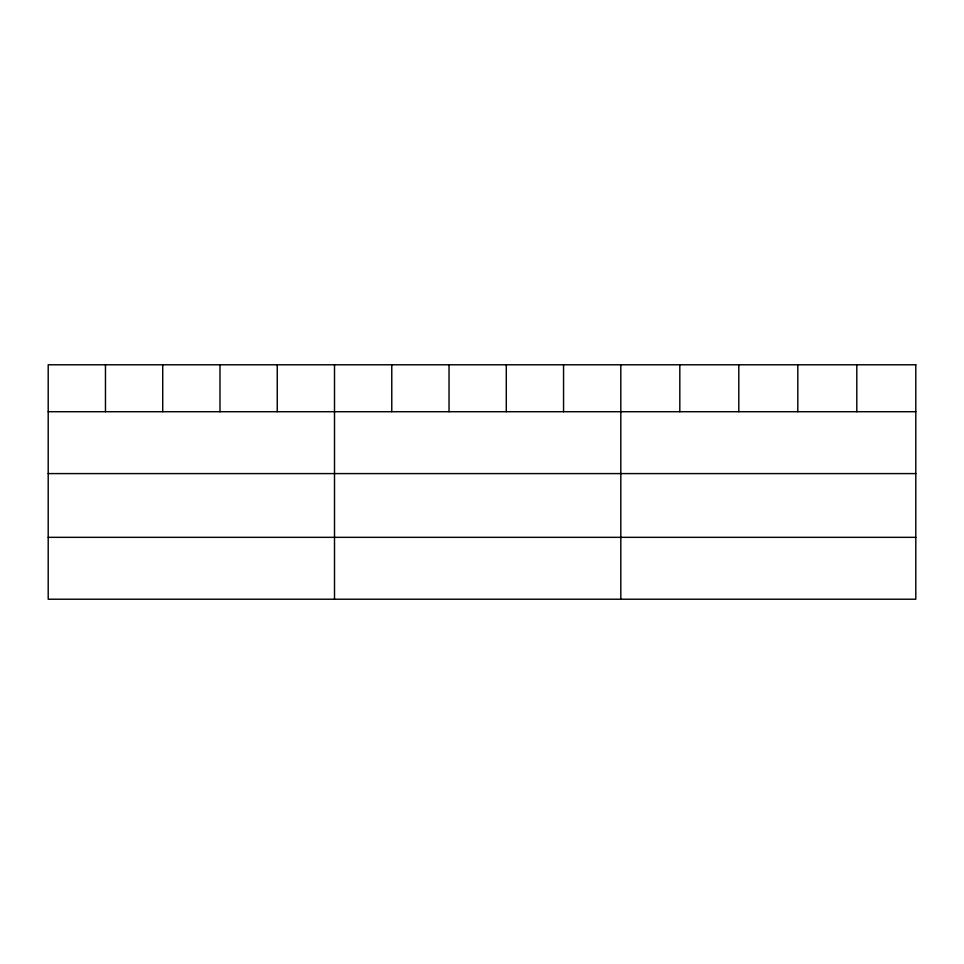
<?xml version="1.0" encoding="UTF-8"?>
<svg xmlns="http://www.w3.org/2000/svg" width="964" height="964" viewBox="0 0 964 964"><rect width="100%" height="100%" fill="white"/><g stroke="black" fill="none" stroke-linecap="round" stroke-linejoin="round"><path stroke-width="1.45" d="M48.2 411.712L915.8 411.712M48.2 473.589L915.8 473.589M48.2 537.334L915.8 537.334M856.803 364.778L856.803 411.712M797.806 364.778L797.806 411.712M738.81 364.778L738.81 411.712M679.813 364.778L679.813 411.712M620.816 364.778L620.816 599.222M563.554 364.778L563.554 411.712M506.293 364.778L506.293 411.712M449.031 364.778L449.031 411.712M391.77 364.778L391.77 411.712M334.508 364.778L334.508 599.222M277.246 364.778L277.246 411.712M219.985 364.778L219.985 411.712M162.723 364.778L162.723 411.712M105.462 364.778L105.462 411.712M915.8 364.778L48.2 364.778L48.2 599.222L915.8 599.222L915.8 364.778"/></g></svg>
